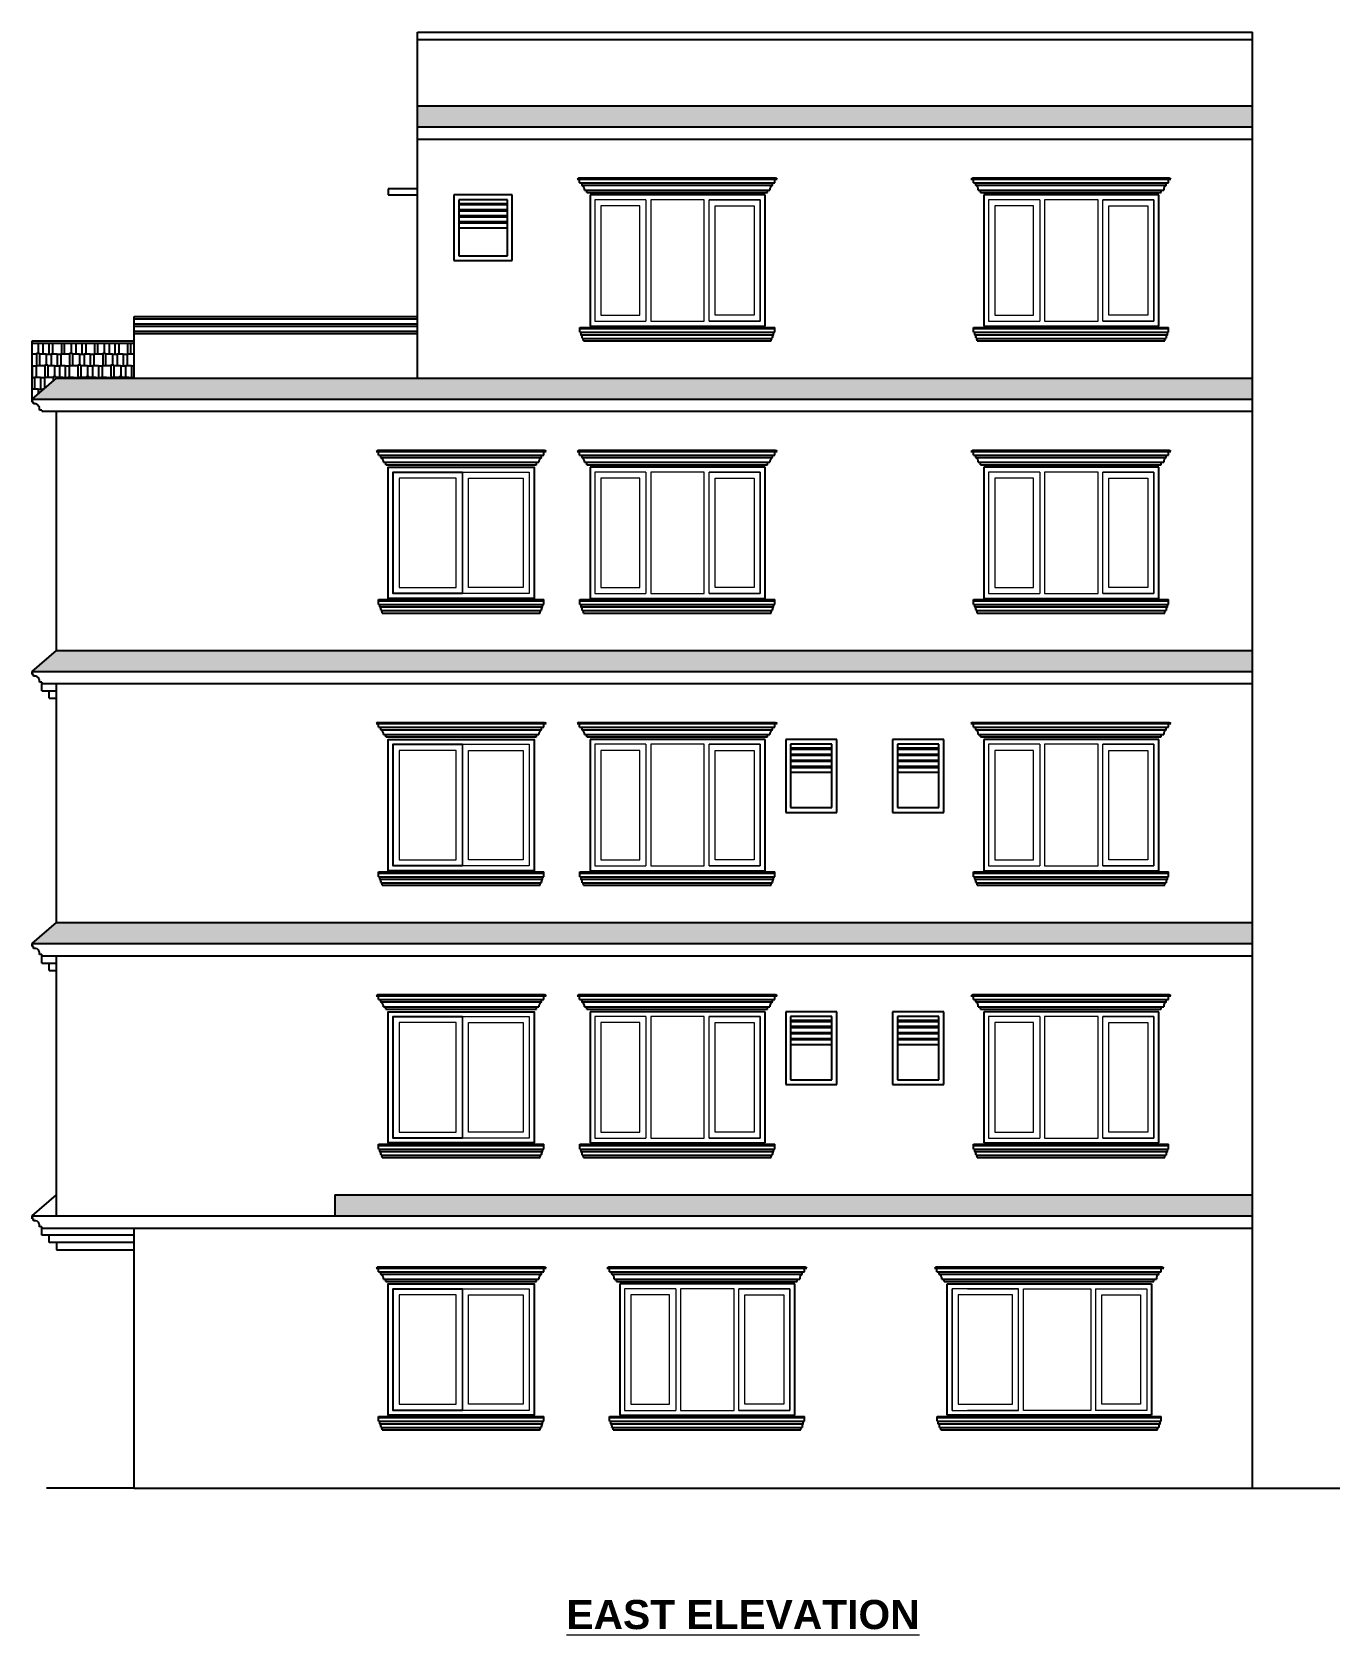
# Model space of a CAD drawing. Header units: inches. Extents: x 1397 to 20304, y -27267 to -746.
# Drawn here: x 16102 to 16640, y -24161 to -23502 of the extents above; entities that cross this region are included whole.
import ezdxf

# ---------------------------------------------------------------- set-up
doc = ezdxf.new("R2010")
doc.units = ezdxf.units.IN
doc.header["$LTSCALE"] = 17
doc.header["$MEASUREMENT"] = 0
for name, color, linetype, lineweight in [('25 BOT BAR', 12, 'Continuous', 25), ('ELEVATION', 7, 'Continuous', 25), ('OUTLINE', 1, 'Continuous', 25), ('TEXT', 231, 'Continuous', 20), ('WINDOW FRAME', 161, 'Continuous', 20)]:
    doc.layers.add(name, color=color, linetype=linetype, lineweight=lineweight)
pattern_1 = [(180, (0, -2672.648), (-12.75, -6), [3, -2.5, 3.5, -1.5, 4.5, -2]), (180, (-3, -2672.898), (-12.75, -6), [2.5, -9.5, 2, -3]), (180, (-9, -2672.273), (-12.75, -6), [1.5, -15.5]), (270, (0, -2672.6483), (4.25, -6), [5.75, -18.25]), (270, (-3, -2672.6483), (4.25, -6), [5.625, -18.375]), (270, (-5.5, -2672.6483), (4.25, -6), [5.25, -18.75]), (270, (-9, -2672.2733), (4.25, -6), [5.75, -18.25]), (270, (-10.5, -2672.2733), (4.25, -6), [5.75, -18.25]), (270, (-15, -2672.6483), (4.25, -6), [5.5, -18.5])]

# ---------------------------------------------------------------- blocks, each defined once
blk = doc.blocks.new('cornicebelow')
at = {"layer": '25 BOT BAR'}
for p, q in [((13950.02, -21087.63), (14030.23, -21087.63)), ((13950.02, -21089.63), (13950.02, -21087.63)), ((13950.02, -21088.13), (14030.23, -21088.13)), ((13950.02, -21089.63), (14030.23, -21089.63)), ((13950.52, -21090.63), (13950.52, -21089.63)), ((13950.52, -21090.63), (14029.73, -21090.63)), ((13951.02, -21092.13), (14029.23, -21092.13)), ((13951.52, -21093.13), (13951.52, -21092.13)), ((13951.52, -21093.13), (14028.73, -21093.13)), ((14028.73, -21093.13), (14028.73, -21092.13)), ((14029.73, -21090.63), (14029.73, -21089.63)), ((14030.23, -21089.63), (14030.23, -21087.63))]:
    blk.add_line(p, q, dxfattribs=at)
for centre, start, end in [((13949.58, -21091.77), 346.21025, 50.65965), ((14030.67, -21091.77), 129.34035, 193.78975)]:
    blk.add_arc(centre, 1.48, start, end, dxfattribs=at)
blk = doc.blocks.new('corniceup')
at = {"layer": '25 BOT BAR'}
for p, q in [((13949.69, -21026.13), (13948.94, -21026.63)), ((13949.94, -21028.13), (13949.94, -21026.63)), ((13950.94, -21029.13), (13950.94, -21028.13)), ((14029.23, -21029.13), (14029.23, -21028.13)), ((14030.23, -21028.13), (14030.23, -21026.63)), ((14030.48, -21026.13), (14031.23, -21026.63)), ((13952.94, -21032.13), (13952.94, -21031.13)), ((14027.23, -21032.13), (14027.23, -21031.13))]:
    blk.add_line(p, q, dxfattribs=at)
for centre, start, end in [((13950.02, -21030.83), 351.26631, 61.86379), ((14030.15, -21030.83), 118.13621, 188.73369)]:
    blk.add_arc(centre, 1.93, start, end, dxfattribs=at)
at = {"layer": 'OUTLINE'}
for p, q in [((13948.94, -21026.63), (14031.23, -21026.63)), ((13949.69, -21026.13), (14030.48, -21026.13)), ((13949.94, -21028.13), (14030.23, -21028.13)), ((13950.94, -21029.13), (14029.23, -21029.13)), ((13951.94, -21031.13), (14028.23, -21031.13)), ((13952.94, -21032.13), (14027.23, -21032.13))]:
    blk.add_line(p, q, dxfattribs=at)
blk = doc.blocks.new('DSFFDFFD')
at = {"layer": 'ELEVATION', "linetype": 'Continuous'}
for p, q in [((-9566.27, -3437), (-9650.27, -3437)), ((-9650.27, -3437), (-9650.27, -3491)), ((-9566.27, -3491), (-9566.27, -3437)), ((-9650.27, -3491), (-9566.27, -3491))]:
    blk.add_line(p, q, dxfattribs=at)
at = {"layer": 'WINDOW FRAME'}
for p, q in [((-9627.27, -3439), (-9648.27, -3439)), ((-9648.27, -3439), (-9648.27, -3489)), ((-9629.77, -3441.5), (-9645.77, -3441.5)), ((-9645.77, -3441.5), (-9645.77, -3486.5)), ((-9629.77, -3486.5), (-9629.77, -3441.5)), ((-9627.27, -3439), (-9627.27, -3489)), ((-9597.57, -3439), (-9625.27, -3439)), ((-9625.27, -3439), (-9625.27, -3489)), ((-9597.57, -3489), (-9597.57, -3439)), ((-9574.57, -3439), (-9595.57, -3439)), ((-9595.57, -3489), (-9595.57, -3439)), ((-9595.57, -3439), (-9568.27, -3439)), ((-9595.57, -3489), (-9595.57, -3439)), ((-9593.07, -3441.5), (-9570.77, -3441.5)), ((-9593.07, -3486.5), (-9593.07, -3441.5)), ((-9570.77, -3441.5), (-9570.77, -3486.5)), ((-9568.27, -3489), (-9568.27, -3439)), ((-9568.27, -3439), (-9568.27, -3489)), ((-9645.77, -3486.5), (-9629.77, -3486.5)), ((-9570.77, -3486.5), (-9593.07, -3486.5)), ((-9648.27, -3489), (-9627.27, -3489)), ((-9625.27, -3489), (-9597.57, -3489)), ((-9595.57, -3489), (-9574.57, -3489)), ((-9568.27, -3489), (-9595.57, -3489))]:
    blk.add_line(p, q, dxfattribs=at)

msp = doc.modelspace()

# ---------------------------------------------------------------- hatches: boundary and pattern name
at = {"layer": '25 BOT BAR'}
h = msp.add_hatch(dxfattribs=at)
h.set_pattern_fill('AR-RSHKE', color=8, scale=0.5, angle=180)
h.set_pattern_definition(pattern_1)
h.paths.add_polyline_path([(16260.86, -23532.13), (16260.86, -23540.76), (16604.34, -23540.76), (16604.34, -23532.13)])
h = msp.add_hatch(dxfattribs=at)
h.set_pattern_fill('AR-RSHKE', color=8, scale=0.4, angle=180)
h.set_pattern_definition([(180, (0, -2672.6483), (-10.2, -4.8), [2.4, -2, 2.8, -1.2, 3.6, -1.6]), (180, (-2.4, -2672.8483), (-10.2, -4.8), [2, -7.6, 1.6, -2.4]), (180, (-7.2, -2672.3483), (-10.2, -4.8), [1.2, -12.4]), (270, (0, -2672.6483), (3.4, -4.8), [4.6, -14.6]), (270, (-2.4, -2672.6483), (3.4, -4.8), [4.5, -14.7]), (270, (-4.4, -2672.6483), (3.4, -4.8), [4.2, -15]), (270, (-7.2, -2672.3483), (3.4, -4.8), [4.6, -14.6]), (270, (-8.4, -2672.3483), (3.4, -4.8), [4.6, -14.6]), (270, (-12, -2672.6483), (3.4, -4.8), [4.4, -14.8])])
h.paths.add_polyline_path([(16144.34, -23629.76), (16102.34, -23629.76), (16102.34, -23652.76), (16112.34, -23644.13), (16144.34, -23644.13)])
h = msp.add_hatch(dxfattribs=at)
h.set_pattern_fill('AR-RSHKE', color=8, scale=0.5, angle=180)
h.set_pattern_definition([(180, (-9e-12, -2448.648), (-12.75, -6), [3, -2.5, 3.5, -1.5, 4.5, -2]), (180, (-3, -2448.898), (-12.75, -6), [2.5, -9.5, 2, -3]), (180, (-9, -2448.273), (-12.75, -6), [1.5, -15.5]), (270, (-9e-12, -2448.6483), (4.25, -6), [5.75, -18.25]), (270, (-3, -2448.6483), (4.25, -6), [5.625, -18.375]), (270, (-5.5, -2448.6483), (4.25, -6), [5.25, -18.75]), (270, (-9, -2448.2733), (4.25, -6), [5.75, -18.25]), (270, (-10.5, -2448.2733), (4.25, -6), [5.75, -18.25]), (270, (-15, -2448.6483), (4.25, -6), [5.5, -18.5])])
h.paths.add_polyline_path([(16604.34, -23644.13), (16112.34, -23644.13), (16102.34, -23652.76), (16604.34, -23652.76)])
h = msp.add_hatch(dxfattribs=at)
h.set_pattern_fill('AR-RSHKE', color=8, scale=0.5, angle=180)
h.set_pattern_definition([(180, (-5e-12, -2560.648), (-12.75, -6), [3, -2.5, 3.5, -1.5, 4.5, -2]), (180, (-3, -2560.898), (-12.75, -6), [2.5, -9.5, 2, -3]), (180, (-9, -2560.273), (-12.75, -6), [1.5, -15.5]), (270, (-5e-12, -2560.6483), (4.25, -6), [5.75, -18.25]), (270, (-3, -2560.6483), (4.25, -6), [5.625, -18.375]), (270, (-5.5, -2560.6483), (4.25, -6), [5.25, -18.75]), (270, (-9, -2560.2733), (4.25, -6), [5.75, -18.25]), (270, (-10.5, -2560.2733), (4.25, -6), [5.75, -18.25]), (270, (-15, -2560.6483), (4.25, -6), [5.5, -18.5])])
h.paths.add_polyline_path([(16604.34, -23756.13), (16112.34, -23756.13), (16102.34, -23764.76), (16604.34, -23764.76)])
h = msp.add_hatch(dxfattribs=at)
h.set_pattern_fill('AR-RSHKE', color=8, scale=0.5, angle=180)
h.set_pattern_definition(pattern_1)
h.paths.add_polyline_path([(16604.34, -23868.13), (16112.34, -23868.13), (16102.34, -23876.76), (16604.34, -23876.76)])
h = msp.add_hatch(dxfattribs=at)
h.set_pattern_fill('AR-RSHKE', color=8, scale=0.5, angle=180)
h.set_pattern_definition(pattern_1)
h.paths.add_polyline_path([(16604.34, -23988.76), (16604.34, -23980.13), (16226.86, -23980.13), (16226.86, -23988.76)])

# ---------------------------------------------------------------- linework, layer by layer
for p, q in [((16260.86, -23501.76), (16604.34, -23501.76)), ((16260.86, -23540.76), (16260.86, -23501.76)), ((16260.86, -23504.76), (16604.34, -23504.76)), ((16604.34, -23540.76), (16604.34, -23501.76)), ((16260.86, -23532.13), (16604.34, -23532.13)), ((16260.86, -23540.76), (16604.34, -23540.76)), ((16260.86, -23644.13), (16260.86, -23540.76)), ((16260.86, -23545.76), (16604.34, -23545.76)), ((16604.34, -23652.76), (16604.34, -23540.76)), ((16260.86, -23566.26), (16248.86, -23566.26)), ((16248.86, -23566.26), (16248.86, -23568.76)), ((16248.86, -23568.76), (16260.86, -23568.76)), ((16144.34, -23618.76), (16260.86, -23618.76)), ((16144.34, -23644.13), (16144.34, -23618.76)), ((16144.34, -23619.76), (16260.86, -23619.76)), ((16144.34, -23621.76), (16260.86, -23621.76)), ((16144.34, -23622.76), (16260.86, -23622.76)), ((16144.34, -23624.76), (16260.86, -23624.76)), ((16144.34, -23625.76), (16260.86, -23625.76)), ((16102.34, -23652.76), (16102.34, -23628.76)), ((16102.34, -23628.76), (16144.34, -23628.76)), ((16102.34, -23629.76), (16144.34, -23629.76)), ((16102.34, -23652.76), (16112.34, -23644.13)), ((16112.34, -23644.13), (16604.34, -23644.13)), ((16102.34, -23652.76), (16604.34, -23652.76)), ((16102.34, -23654.01), (16102.34, -23652.76)), ((16102.34, -23652.76), (16102.34, -23654.01)), ((16102.9, -23654.01), (16102.34, -23654.01)), ((16102.9, -23654.76), (16102.9, -23654.01)), ((16103.84, -23654.76), (16102.9, -23654.76)), ((16105.34, -23656.76), (16105.34, -23656.26)), ((16105.34, -23657.26), (16105.34, -23656.76)), ((16106.34, -23657.26), (16105.34, -23657.26)), ((16106.34, -23657.26), (16106.34, -23657.76)), ((16106.34, -23657.76), (16604.34, -23657.76)), ((16112.34, -23756.13), (16112.34, -23657.76)), ((16604.34, -23764.76), (16604.34, -23652.76)), ((16244.61, -23673.76), (16243.86, -23674.26)), ((16243.86, -23674.26), (16313.86, -23674.26)), ((16244.61, -23673.76), (16313.11, -23673.76)), ((16244.86, -23675.76), (16244.86, -23674.26)), ((16244.86, -23675.76), (16312.86, -23675.76)), ((16245.86, -23676.76), (16245.86, -23675.76)), ((16245.86, -23676.76), (16311.86, -23676.76)), ((16246.86, -23678.76), (16310.86, -23678.76)), ((16247.86, -23679.76), (16247.86, -23678.76)), ((16309.86, -23679.76), (16309.86, -23678.76)), ((16311.86, -23676.76), (16311.86, -23675.76)), ((16312.86, -23675.76), (16312.86, -23674.26)), ((16313.11, -23673.76), (16313.86, -23674.26)), ((16247.86, -23679.76), (16309.86, -23679.76)), ((16244.86, -23735.26), (16312.86, -23735.26)), ((16244.86, -23737.26), (16244.86, -23735.26)), ((16244.86, -23735.76), (16312.86, -23735.76)), ((16244.86, -23737.26), (16312.86, -23737.26)), ((16245.36, -23738.26), (16245.36, -23737.26)), ((16245.36, -23738.26), (16312.36, -23738.26)), ((16312.36, -23738.26), (16312.36, -23737.26)), ((16312.86, -23737.26), (16312.86, -23735.26)), ((16245.86, -23739.76), (16311.86, -23739.76)), ((16246.36, -23740.76), (16246.36, -23739.76)), ((16246.36, -23740.76), (16311.36, -23740.76)), ((16311.36, -23740.76), (16311.36, -23739.76)), ((16102.34, -23764.76), (16112.34, -23756.13)), ((16112.34, -23756.13), (16604.34, -23756.13)), ((16102.34, -23764.76), (16604.34, -23764.76)), ((16102.34, -23766.01), (16102.34, -23764.76)), ((16102.34, -23764.76), (16102.34, -23766.01)), ((16604.34, -23876.76), (16604.34, -23764.76)), ((16102.9, -23766.01), (16102.34, -23766.01)), ((16102.9, -23766.76), (16102.9, -23766.01)), ((16103.84, -23766.76), (16102.9, -23766.76)), ((16105.34, -23768.76), (16105.34, -23768.26)), ((16105.34, -23769.26), (16105.34, -23768.76)), ((16106.34, -23769.26), (16105.34, -23769.26)), ((16106.34, -23769.26), (16106.34, -23769.76)), ((16106.34, -23769.76), (16604.34, -23769.76)), ((16106.34, -23772.76), (16106.34, -23769.76)), ((16112.34, -23868.13), (16112.34, -23769.76)), ((16106.34, -23772.76), (16112.34, -23772.76)), ((16109.34, -23775.76), (16109.34, -23772.76)), ((16109.34, -23775.76), (16112.34, -23775.76)), ((16244.61, -23785.76), (16243.86, -23786.26)), ((16243.86, -23786.26), (16313.86, -23786.26)), ((16244.61, -23785.76), (16313.11, -23785.76)), ((16244.86, -23787.76), (16244.86, -23786.26)), ((16244.86, -23787.76), (16312.86, -23787.76)), ((16245.86, -23788.76), (16245.86, -23787.76)), ((16245.86, -23788.76), (16311.86, -23788.76)), ((16246.86, -23790.76), (16310.86, -23790.76)), ((16247.86, -23791.76), (16247.86, -23790.76)), ((16309.86, -23791.76), (16309.86, -23790.76)), ((16311.86, -23788.76), (16311.86, -23787.76)), ((16312.86, -23787.76), (16312.86, -23786.26)), ((16313.11, -23785.76), (16313.86, -23786.26)), ((16247.86, -23791.76), (16309.86, -23791.76)), ((16244.86, -23847.26), (16312.86, -23847.26)), ((16244.86, -23849.26), (16244.86, -23847.26)), ((16244.86, -23847.76), (16312.86, -23847.76)), ((16244.86, -23849.26), (16312.86, -23849.26)), ((16245.36, -23850.26), (16245.36, -23849.26)), ((16245.36, -23850.26), (16312.36, -23850.26)), ((16312.36, -23850.26), (16312.36, -23849.26)), ((16312.86, -23849.26), (16312.86, -23847.26)), ((16245.86, -23851.76), (16311.86, -23851.76)), ((16246.36, -23852.76), (16246.36, -23851.76)), ((16246.36, -23852.76), (16311.36, -23852.76)), ((16311.36, -23852.76), (16311.36, -23851.76)), ((16102.34, -23876.76), (16112.34, -23868.13)), ((16112.34, -23868.13), (16604.34, -23868.13)), ((16102.34, -23876.76), (16604.34, -23876.76)), ((16102.34, -23878.01), (16102.34, -23876.76)), ((16102.34, -23876.76), (16102.34, -23878.01)), ((16604.34, -23988.76), (16604.34, -23876.76)), ((16102.9, -23878.01), (16102.34, -23878.01)), ((16102.9, -23878.76), (16102.9, -23878.01)), ((16103.84, -23878.76), (16102.9, -23878.76)), ((16105.34, -23880.76), (16105.34, -23880.26)), ((16105.34, -23881.26), (16105.34, -23880.76)), ((16106.34, -23881.26), (16105.34, -23881.26)), ((16106.34, -23881.26), (16106.34, -23881.76)), ((16106.34, -23881.76), (16604.34, -23881.76)), ((16106.34, -23884.76), (16106.34, -23881.76)), ((16112.34, -23988.76), (16112.34, -23881.76)), ((16106.34, -23884.76), (16112.34, -23884.76)), ((16109.34, -23887.76), (16109.34, -23884.76)), ((16109.34, -23887.76), (16112.34, -23887.76)), ((16244.61, -23897.76), (16243.86, -23898.26)), ((16243.86, -23898.26), (16313.86, -23898.26)), ((16244.61, -23897.76), (16313.11, -23897.76)), ((16244.86, -23899.76), (16244.86, -23898.26)), ((16244.86, -23899.76), (16312.86, -23899.76)), ((16245.86, -23900.76), (16245.86, -23899.76)), ((16245.86, -23900.76), (16311.86, -23900.76)), ((16246.86, -23902.76), (16310.86, -23902.76)), ((16247.86, -23903.76), (16247.86, -23902.76)), ((16309.86, -23903.76), (16309.86, -23902.76)), ((16311.86, -23900.76), (16311.86, -23899.76)), ((16312.86, -23899.76), (16312.86, -23898.26)), ((16313.11, -23897.76), (16313.86, -23898.26)), ((16247.86, -23903.76), (16309.86, -23903.76)), ((16244.86, -23959.26), (16312.86, -23959.26)), ((16244.86, -23961.26), (16244.86, -23959.26)), ((16244.86, -23959.76), (16312.86, -23959.76)), ((16244.86, -23961.26), (16312.86, -23961.26)), ((16245.36, -23962.26), (16245.36, -23961.26)), ((16245.36, -23962.26), (16312.36, -23962.26)), ((16312.36, -23962.26), (16312.36, -23961.26)), ((16312.86, -23961.26), (16312.86, -23959.26)), ((16245.86, -23963.76), (16311.86, -23963.76)), ((16246.36, -23964.76), (16246.36, -23963.76)), ((16246.36, -23964.76), (16311.36, -23964.76)), ((16311.36, -23964.76), (16311.36, -23963.76)), ((16102.34, -23988.76), (16112.34, -23980.13)), ((16226.86, -23980.13), (16226.86, -23988.76)), ((16226.86, -23980.13), (16604.34, -23980.13)), ((16102.34, -23988.76), (16604.34, -23988.76)), ((16102.34, -23990.01), (16102.34, -23988.76)), ((16102.34, -23988.76), (16102.34, -23990.01)), ((16604.34, -24100.76), (16604.34, -23988.76)), ((16102.9, -23990.01), (16102.34, -23990.01)), ((16102.9, -23990.76), (16102.9, -23990.01)), ((16103.84, -23990.76), (16102.9, -23990.76)), ((16105.34, -23992.76), (16105.34, -23992.26)), ((16105.34, -23993.26), (16105.34, -23992.76)), ((16106.34, -23993.26), (16105.34, -23993.26)), ((16106.34, -23993.26), (16106.34, -23993.76)), ((16106.34, -23993.76), (16604.34, -23993.76)), ((16106.34, -23996.76), (16106.34, -23993.76)), ((16144.34, -24100.76), (16144.34, -23993.76)), ((16144.34, -23996.76), (16106.34, -23996.76)), ((16109.34, -23999.76), (16109.34, -23996.76)), ((16144.34, -23999.76), (16109.34, -23999.76)), ((16112.34, -23999.76), (16112.34, -24002.76)), ((16112.34, -24002.76), (16144.34, -24002.76)), ((16244.61, -24009.76), (16243.86, -24010.26)), ((16243.86, -24010.26), (16313.86, -24010.26)), ((16244.61, -24009.76), (16313.11, -24009.76)), ((16244.86, -24011.76), (16244.86, -24010.26)), ((16244.86, -24011.76), (16312.86, -24011.76)), ((16245.86, -24012.76), (16245.86, -24011.76)), ((16245.86, -24012.76), (16311.86, -24012.76)), ((16246.86, -24014.76), (16310.86, -24014.76)), ((16247.86, -24015.76), (16247.86, -24014.76)), ((16309.86, -24015.76), (16309.86, -24014.76)), ((16311.86, -24012.76), (16311.86, -24011.76)), ((16312.86, -24011.76), (16312.86, -24010.26)), ((16313.11, -24009.76), (16313.86, -24010.26)), ((16474.29, -24009.76), (16473.54, -24010.26)), ((16473.54, -24010.26), (16567.84, -24010.26)), ((16474.29, -24009.76), (16567.09, -24009.76)), ((16474.54, -24011.76), (16474.54, -24010.26)), ((16474.54, -24011.76), (16566.84, -24011.76)), ((16475.54, -24012.76), (16475.54, -24011.76)), ((16475.54, -24012.76), (16565.84, -24012.76)), ((16476.54, -24014.76), (16564.84, -24014.76)), ((16477.54, -24015.76), (16477.54, -24014.76)), ((16563.84, -24015.76), (16563.84, -24014.76)), ((16565.84, -24012.76), (16565.84, -24011.76)), ((16566.84, -24011.76), (16566.84, -24010.26)), ((16567.09, -24009.76), (16567.84, -24010.26)), ((16247.86, -24015.76), (16309.86, -24015.76)), ((16477.54, -24015.76), (16563.84, -24015.76)), ((16244.86, -24071.26), (16312.86, -24071.26)), ((16244.86, -24073.26), (16244.86, -24071.26)), ((16244.86, -24071.76), (16312.86, -24071.76)), ((16244.86, -24073.26), (16312.86, -24073.26)), ((16245.36, -24074.26), (16245.36, -24073.26)), ((16245.36, -24074.26), (16312.36, -24074.26)), ((16312.36, -24074.26), (16312.36, -24073.26)), ((16312.86, -24073.26), (16312.86, -24071.26)), ((16474.63, -24071.26), (16566.84, -24071.26)), ((16474.63, -24073.26), (16474.63, -24071.26)), ((16474.63, -24071.76), (16566.84, -24071.76)), ((16474.63, -24073.26), (16566.84, -24073.26)), ((16475.13, -24074.26), (16475.13, -24073.26)), ((16475.13, -24074.26), (16566.34, -24074.26)), ((16566.34, -24074.26), (16566.34, -24073.26)), ((16566.84, -24073.26), (16566.84, -24071.26)), ((16245.86, -24075.76), (16311.86, -24075.76)), ((16246.36, -24076.76), (16246.36, -24075.76)), ((16246.36, -24076.76), (16311.36, -24076.76)), ((16311.36, -24076.76), (16311.36, -24075.76)), ((16475.63, -24075.76), (16565.84, -24075.76)), ((16476.13, -24076.76), (16476.13, -24075.76)), ((16476.13, -24076.76), (16565.34, -24076.76)), ((16565.34, -24076.76), (16565.34, -24075.76)), ((16144.34, -24100.76), (16108.34, -24100.76)), ((16144.34, -24100.76), (16604.34, -24100.76)), ((16604.34, -24100.76), (16640.34, -24100.76))]:
    msp.add_line(p, q, dxfattribs=at)
for points in [[(16279.34, -23732.76), (16250.86, -23732.76), (16250.86, -23682.76), (16279.34, -23682.76)], [(16279.34, -23844.76), (16250.86, -23844.76), (16250.86, -23794.76), (16279.34, -23794.76)], [(16279.34, -23956.76), (16250.86, -23956.76), (16250.86, -23906.76), (16279.34, -23906.76)], [(16279.34, -24068.76), (16250.86, -24068.76), (16250.86, -24018.76), (16279.34, -24018.76)]]:
    msp.add_lwpolyline(points, dxfattribs=at)
for centre, radius, start, end in [((16103.45, -23656.66), 1.94, 11.79562, 78.20413), ((16244.95, -23678.47), 1.93, 351.26631, 61.86379), ((16312.77, -23678.47), 1.93, 118.13621, 188.73369), ((16244.42, -23739.41), 1.48, 346.21025, 50.65965), ((16313.3, -23739.41), 1.48, 129.34035, 193.78975), ((16103.45, -23768.66), 1.94, 11.79562, 78.20413), ((16244.95, -23790.47), 1.93, 351.26631, 61.86379), ((16312.77, -23790.47), 1.93, 118.13621, 188.73369), ((16244.42, -23851.41), 1.48, 346.21025, 50.65965), ((16313.3, -23851.41), 1.48, 129.34035, 193.78975), ((16103.45, -23880.66), 1.94, 11.79562, 78.20413), ((16244.95, -23902.47), 1.93, 351.26631, 61.86379), ((16312.77, -23902.47), 1.93, 118.13621, 188.73369), ((16244.42, -23963.41), 1.48, 346.21025, 50.65965), ((16313.3, -23963.41), 1.48, 129.34035, 193.78975), ((16103.45, -23992.66), 1.94, 11.79562, 78.20413), ((16244.95, -24014.47), 1.93, 351.26631, 61.86379), ((16312.77, -24014.47), 1.93, 118.13621, 188.73369), ((16474.63, -24014.47), 1.93, 351.26631, 61.86379), ((16566.75, -24014.47), 1.93, 118.13621, 188.73369), ((16244.42, -24075.41), 1.48, 346.21025, 50.65965), ((16313.3, -24075.41), 1.48, 129.34035, 193.78975), ((16474.19, -24075.41), 1.48, 346.21025, 50.65965), ((16567.28, -24075.41), 1.48, 129.34035, 193.78975)]:
    msp.add_arc(centre, radius, start, end, dxfattribs=at)
at = {"layer": 'ELEVATION', "linetype": 'Continuous'}
for p, q in [((16403.86, -23568.76), (16331.86, -23568.76)), ((16331.86, -23568.76), (16331.86, -23622.76)), ((16403.86, -23622.76), (16403.86, -23568.76)), ((16565.84, -23568.76), (16493.84, -23568.76)), ((16493.84, -23568.76), (16493.84, -23622.76)), ((16565.84, -23622.76), (16565.84, -23568.76)), ((16331.86, -23622.76), (16403.86, -23622.76)), ((16493.84, -23622.76), (16565.84, -23622.76)), ((16403.86, -23680.76), (16331.86, -23680.76)), ((16331.86, -23680.76), (16331.86, -23734.76)), ((16403.86, -23734.76), (16403.86, -23680.76)), ((16565.84, -23680.76), (16493.84, -23680.76)), ((16493.84, -23680.76), (16493.84, -23734.76)), ((16565.84, -23734.76), (16565.84, -23680.76)), ((16331.86, -23734.76), (16403.86, -23734.76)), ((16493.84, -23734.76), (16565.84, -23734.76)), ((16403.86, -23792.76), (16331.86, -23792.76)), ((16331.86, -23792.76), (16331.86, -23846.76)), ((16403.86, -23846.76), (16403.86, -23792.76)), ((16565.84, -23792.76), (16493.84, -23792.76)), ((16493.84, -23792.76), (16493.84, -23846.76)), ((16565.84, -23846.76), (16565.84, -23792.76)), ((16331.86, -23846.76), (16403.86, -23846.76)), ((16493.84, -23846.76), (16565.84, -23846.76)), ((16403.86, -23904.76), (16331.86, -23904.76)), ((16331.86, -23904.76), (16331.86, -23958.76)), ((16403.86, -23958.76), (16403.86, -23904.76)), ((16565.84, -23904.76), (16493.84, -23904.76)), ((16493.84, -23904.76), (16493.84, -23958.76)), ((16565.84, -23958.76), (16565.84, -23904.76)), ((16331.86, -23958.76), (16403.86, -23958.76)), ((16493.84, -23958.76), (16565.84, -23958.76)), ((16416.1, -24016.76), (16344.1, -24016.76)), ((16344.1, -24016.76), (16344.1, -24070.76)), ((16416.1, -24070.76), (16416.1, -24016.76)), ((16344.1, -24070.76), (16416.1, -24070.76))]:
    msp.add_line(p, q, dxfattribs=at)
for points in [[(16248.86, -23694.76), (16248.86, -23680.76), (16308.86, -23680.76), (16308.86, -23734.76), (16248.86, -23734.76), (16248.86, -23694.76)], [(16248.86, -23806.76), (16248.86, -23792.76), (16308.86, -23792.76), (16308.86, -23846.76), (16248.86, -23846.76), (16248.86, -23806.76)], [(16248.86, -23918.76), (16248.86, -23904.76), (16308.86, -23904.76), (16308.86, -23958.76), (16248.86, -23958.76), (16248.86, -23918.76)], [(16248.86, -24030.76), (16248.86, -24016.76), (16308.86, -24016.76), (16308.86, -24070.76), (16248.86, -24070.76), (16248.86, -24030.76)]]:
    msp.add_lwpolyline(points, dxfattribs=at)
at = {"layer": 'OUTLINE', "color": 7}
for p, q in [((16299.86, -23568.76), (16275.86, -23568.76)), ((16275.86, -23568.76), (16275.86, -23595.76)), ((16299.86, -23595.76), (16299.86, -23568.76)), ((16275.86, -23595.76), (16299.86, -23595.76)), ((16433.34, -23792.76), (16412.34, -23792.76)), ((16412.34, -23792.76), (16412.34, -23822.76)), ((16433.34, -23822.76), (16433.34, -23792.76)), ((16477.34, -23792.76), (16456.34, -23792.76)), ((16456.34, -23792.76), (16456.34, -23822.76)), ((16477.34, -23822.76), (16477.34, -23792.76)), ((16412.34, -23822.76), (16433.34, -23822.76)), ((16456.34, -23822.76), (16477.34, -23822.76)), ((16433.34, -23904.76), (16412.34, -23904.76)), ((16412.34, -23904.76), (16412.34, -23934.76)), ((16433.34, -23934.76), (16433.34, -23904.76)), ((16477.34, -23904.76), (16456.34, -23904.76)), ((16456.34, -23904.76), (16456.34, -23934.76)), ((16477.34, -23934.76), (16477.34, -23904.76)), ((16412.34, -23934.76), (16433.34, -23934.76)), ((16456.34, -23934.76), (16477.34, -23934.76))]:
    msp.add_line(p, q, dxfattribs=at)
at = {"layer": 'OUTLINE', "color": 253, "true_color": 0x9898cc}
for p, q in [((16297.86, -23570.76), (16277.86, -23570.76)), ((16277.86, -23570.76), (16277.86, -23593.76)), ((16277.86, -23572.26), (16297.86, -23572.26)), ((16277.86, -23572.76), (16297.86, -23572.76)), ((16297.86, -23593.76), (16297.86, -23570.76)), ((16277.86, -23574.76), (16297.86, -23574.76)), ((16277.86, -23575.26), (16297.86, -23575.26)), ((16277.86, -23577.26), (16297.86, -23577.26)), ((16277.86, -23577.76), (16297.86, -23577.76)), ((16277.86, -23579.76), (16297.86, -23579.76)), ((16277.86, -23580.26), (16297.86, -23580.26)), ((16277.86, -23582.26), (16297.86, -23582.26)), ((16277.86, -23593.76), (16297.86, -23593.76)), ((16431.34, -23794.76), (16414.34, -23794.76)), ((16414.34, -23794.76), (16414.34, -23820.76)), ((16414.34, -23796.26), (16431.34, -23796.26)), ((16414.34, -23796.76), (16431.34, -23796.76)), ((16431.34, -23820.76), (16431.34, -23794.76)), ((16475.34, -23794.76), (16458.34, -23794.76)), ((16458.34, -23794.76), (16458.34, -23820.76)), ((16458.34, -23796.26), (16475.34, -23796.26)), ((16458.34, -23796.76), (16475.34, -23796.76)), ((16475.34, -23820.76), (16475.34, -23794.76)), ((16414.34, -23798.76), (16431.34, -23798.76)), ((16414.34, -23799.26), (16431.34, -23799.26)), ((16414.34, -23801.26), (16431.34, -23801.26)), ((16414.34, -23801.76), (16431.34, -23801.76)), ((16414.34, -23803.76), (16431.34, -23803.76)), ((16414.34, -23804.26), (16431.34, -23804.26)), ((16458.34, -23798.76), (16475.34, -23798.76)), ((16458.34, -23799.26), (16475.34, -23799.26)), ((16458.34, -23801.26), (16475.34, -23801.26)), ((16458.34, -23801.76), (16475.34, -23801.76)), ((16458.34, -23803.76), (16475.34, -23803.76)), ((16458.34, -23804.26), (16475.34, -23804.26)), ((16414.34, -23806.26), (16431.34, -23806.26)), ((16458.34, -23806.26), (16475.34, -23806.26)), ((16414.34, -23820.76), (16431.34, -23820.76)), ((16458.34, -23820.76), (16475.34, -23820.76)), ((16431.34, -23906.76), (16414.34, -23906.76)), ((16414.34, -23906.76), (16414.34, -23932.76)), ((16414.34, -23908.26), (16431.34, -23908.26)), ((16414.34, -23908.76), (16431.34, -23908.76)), ((16431.34, -23932.76), (16431.34, -23906.76)), ((16475.34, -23906.76), (16458.34, -23906.76)), ((16458.34, -23906.76), (16458.34, -23932.76)), ((16458.34, -23908.26), (16475.34, -23908.26)), ((16458.34, -23908.76), (16475.34, -23908.76)), ((16475.34, -23932.76), (16475.34, -23906.76)), ((16414.34, -23910.76), (16431.34, -23910.76)), ((16414.34, -23911.26), (16431.34, -23911.26)), ((16414.34, -23913.26), (16431.34, -23913.26)), ((16414.34, -23913.76), (16431.34, -23913.76)), ((16414.34, -23915.76), (16431.34, -23915.76)), ((16414.34, -23916.26), (16431.34, -23916.26)), ((16458.34, -23910.76), (16475.34, -23910.76)), ((16458.34, -23911.26), (16475.34, -23911.26)), ((16458.34, -23913.26), (16475.34, -23913.26)), ((16458.34, -23913.76), (16475.34, -23913.76)), ((16458.34, -23915.76), (16475.34, -23915.76)), ((16458.34, -23916.26), (16475.34, -23916.26)), ((16414.34, -23918.26), (16431.34, -23918.26)), ((16458.34, -23918.26), (16475.34, -23918.26)), ((16414.34, -23932.76), (16431.34, -23932.76)), ((16458.34, -23932.76), (16475.34, -23932.76))]:
    msp.add_line(p, q, dxfattribs=at)
at = {"layer": 'WINDOW FRAME'}
for p, q in [((16354.86, -23570.76), (16333.86, -23570.76)), ((16333.86, -23570.76), (16333.86, -23620.76)), ((16352.36, -23573.26), (16336.36, -23573.26)), ((16336.36, -23573.26), (16336.36, -23618.26)), ((16352.36, -23618.26), (16352.36, -23573.26)), ((16354.86, -23570.76), (16354.86, -23620.76)), ((16378.86, -23570.76), (16356.86, -23570.76)), ((16356.86, -23570.76), (16356.86, -23620.76)), ((16378.86, -23620.76), (16378.86, -23570.76)), ((16401.86, -23570.76), (16380.86, -23570.76)), ((16380.86, -23620.76), (16380.86, -23570.76)), ((16380.86, -23570.76), (16401.86, -23570.76)), ((16380.86, -23620.76), (16380.86, -23570.76)), ((16383.36, -23573.26), (16399.36, -23573.26)), ((16383.36, -23618.26), (16383.36, -23573.26)), ((16399.36, -23573.26), (16399.36, -23618.26)), ((16401.86, -23620.76), (16401.86, -23570.76)), ((16401.86, -23570.76), (16401.86, -23620.76)), ((16516.84, -23570.76), (16495.84, -23570.76)), ((16495.84, -23570.76), (16495.84, -23620.76)), ((16514.34, -23573.26), (16498.34, -23573.26)), ((16498.34, -23573.26), (16498.34, -23618.26)), ((16514.34, -23618.26), (16514.34, -23573.26)), ((16516.84, -23570.76), (16516.84, -23620.76)), ((16540.84, -23570.76), (16518.84, -23570.76)), ((16518.84, -23570.76), (16518.84, -23620.76)), ((16540.84, -23620.76), (16540.84, -23570.76)), ((16563.84, -23570.76), (16542.84, -23570.76)), ((16542.84, -23620.76), (16542.84, -23570.76)), ((16542.84, -23570.76), (16563.84, -23570.76)), ((16542.84, -23620.76), (16542.84, -23570.76)), ((16545.34, -23573.26), (16561.34, -23573.26)), ((16545.34, -23618.26), (16545.34, -23573.26)), ((16561.34, -23573.26), (16561.34, -23618.26)), ((16563.84, -23620.76), (16563.84, -23570.76)), ((16563.84, -23570.76), (16563.84, -23620.76)), ((16336.36, -23618.26), (16352.36, -23618.26)), ((16399.36, -23618.26), (16383.36, -23618.26)), ((16498.34, -23618.26), (16514.34, -23618.26)), ((16561.34, -23618.26), (16545.34, -23618.26)), ((16333.86, -23620.76), (16354.86, -23620.76)), ((16356.86, -23620.76), (16378.86, -23620.76)), ((16380.86, -23620.76), (16401.86, -23620.76)), ((16401.86, -23620.76), (16380.86, -23620.76)), ((16495.84, -23620.76), (16516.84, -23620.76)), ((16518.84, -23620.76), (16540.84, -23620.76)), ((16542.84, -23620.76), (16563.84, -23620.76)), ((16563.84, -23620.76), (16542.84, -23620.76)), ((16279.34, -23682.76), (16279.34, -23732.76)), ((16279.34, -23732.76), (16279.34, -23682.76)), ((16354.86, -23682.76), (16333.86, -23682.76)), ((16333.86, -23682.76), (16333.86, -23732.76)), ((16352.36, -23685.26), (16336.36, -23685.26)), ((16336.36, -23685.26), (16336.36, -23730.26)), ((16352.36, -23730.26), (16352.36, -23685.26)), ((16354.86, -23682.76), (16354.86, -23732.76)), ((16378.86, -23682.76), (16356.86, -23682.76)), ((16356.86, -23682.76), (16356.86, -23732.76)), ((16378.86, -23732.76), (16378.86, -23682.76)), ((16401.86, -23682.76), (16380.86, -23682.76)), ((16380.86, -23732.76), (16380.86, -23682.76)), ((16380.86, -23682.76), (16401.86, -23682.76)), ((16380.86, -23732.76), (16380.86, -23682.76)), ((16383.36, -23685.26), (16399.36, -23685.26)), ((16383.36, -23730.26), (16383.36, -23685.26)), ((16399.36, -23685.26), (16399.36, -23730.26)), ((16401.86, -23732.76), (16401.86, -23682.76)), ((16401.86, -23682.76), (16401.86, -23732.76)), ((16516.84, -23682.76), (16495.84, -23682.76)), ((16495.84, -23682.76), (16495.84, -23732.76)), ((16514.34, -23685.26), (16498.34, -23685.26)), ((16498.34, -23685.26), (16498.34, -23730.26)), ((16514.34, -23730.26), (16514.34, -23685.26)), ((16516.84, -23682.76), (16516.84, -23732.76)), ((16540.84, -23682.76), (16518.84, -23682.76)), ((16518.84, -23682.76), (16518.84, -23732.76)), ((16540.84, -23732.76), (16540.84, -23682.76)), ((16563.84, -23682.76), (16542.84, -23682.76)), ((16542.84, -23732.76), (16542.84, -23682.76)), ((16542.84, -23682.76), (16563.84, -23682.76)), ((16542.84, -23732.76), (16542.84, -23682.76)), ((16545.34, -23685.26), (16561.34, -23685.26)), ((16545.34, -23730.26), (16545.34, -23685.26)), ((16561.34, -23685.26), (16561.34, -23730.26)), ((16563.84, -23732.76), (16563.84, -23682.76)), ((16563.84, -23682.76), (16563.84, -23732.76)), ((16336.36, -23730.26), (16352.36, -23730.26)), ((16399.36, -23730.26), (16383.36, -23730.26)), ((16498.34, -23730.26), (16514.34, -23730.26)), ((16561.34, -23730.26), (16545.34, -23730.26)), ((16333.86, -23732.76), (16354.86, -23732.76)), ((16356.86, -23732.76), (16378.86, -23732.76)), ((16380.86, -23732.76), (16401.86, -23732.76)), ((16401.86, -23732.76), (16380.86, -23732.76)), ((16495.84, -23732.76), (16516.84, -23732.76)), ((16518.84, -23732.76), (16540.84, -23732.76)), ((16542.84, -23732.76), (16563.84, -23732.76)), ((16563.84, -23732.76), (16542.84, -23732.76)), ((16279.34, -23794.76), (16279.34, -23844.76)), ((16279.34, -23844.76), (16279.34, -23794.76)), ((16354.86, -23794.76), (16333.86, -23794.76)), ((16333.86, -23794.76), (16333.86, -23844.76)), ((16352.36, -23797.26), (16336.36, -23797.26)), ((16336.36, -23797.26), (16336.36, -23842.26)), ((16352.36, -23842.26), (16352.36, -23797.26)), ((16354.86, -23794.76), (16354.86, -23844.76)), ((16378.86, -23794.76), (16356.86, -23794.76)), ((16356.86, -23794.76), (16356.86, -23844.76)), ((16378.86, -23844.76), (16378.86, -23794.76)), ((16401.86, -23794.76), (16380.86, -23794.76)), ((16380.86, -23844.76), (16380.86, -23794.76)), ((16380.86, -23794.76), (16401.86, -23794.76)), ((16380.86, -23844.76), (16380.86, -23794.76)), ((16383.36, -23797.26), (16399.36, -23797.26)), ((16383.36, -23842.26), (16383.36, -23797.26)), ((16399.36, -23797.26), (16399.36, -23842.26)), ((16401.86, -23844.76), (16401.86, -23794.76)), ((16401.86, -23794.76), (16401.86, -23844.76)), ((16516.84, -23794.76), (16495.84, -23794.76)), ((16495.84, -23794.76), (16495.84, -23844.76)), ((16514.34, -23797.26), (16498.34, -23797.26)), ((16498.34, -23797.26), (16498.34, -23842.26)), ((16514.34, -23842.26), (16514.34, -23797.26)), ((16516.84, -23794.76), (16516.84, -23844.76)), ((16540.84, -23794.76), (16518.84, -23794.76)), ((16518.84, -23794.76), (16518.84, -23844.76)), ((16540.84, -23844.76), (16540.84, -23794.76)), ((16563.84, -23794.76), (16542.84, -23794.76)), ((16542.84, -23844.76), (16542.84, -23794.76)), ((16542.84, -23794.76), (16563.84, -23794.76)), ((16542.84, -23844.76), (16542.84, -23794.76)), ((16545.34, -23797.26), (16561.34, -23797.26)), ((16545.34, -23842.26), (16545.34, -23797.26)), ((16561.34, -23797.26), (16561.34, -23842.26)), ((16563.84, -23844.76), (16563.84, -23794.76)), ((16563.84, -23794.76), (16563.84, -23844.76)), ((16336.36, -23842.26), (16352.36, -23842.26)), ((16399.36, -23842.26), (16383.36, -23842.26)), ((16498.34, -23842.26), (16514.34, -23842.26)), ((16561.34, -23842.26), (16545.34, -23842.26)), ((16333.86, -23844.76), (16354.86, -23844.76)), ((16356.86, -23844.76), (16378.86, -23844.76)), ((16380.86, -23844.76), (16401.86, -23844.76)), ((16401.86, -23844.76), (16380.86, -23844.76)), ((16495.84, -23844.76), (16516.84, -23844.76)), ((16518.84, -23844.76), (16540.84, -23844.76)), ((16542.84, -23844.76), (16563.84, -23844.76)), ((16563.84, -23844.76), (16542.84, -23844.76)), ((16279.34, -23906.76), (16279.34, -23956.76)), ((16279.34, -23956.76), (16279.34, -23906.76)), ((16354.86, -23906.76), (16333.86, -23906.76)), ((16333.86, -23906.76), (16333.86, -23956.76)), ((16352.36, -23909.26), (16336.36, -23909.26)), ((16336.36, -23909.26), (16336.36, -23954.26)), ((16352.36, -23954.26), (16352.36, -23909.26)), ((16354.86, -23906.76), (16354.86, -23956.76)), ((16378.86, -23906.76), (16356.86, -23906.76)), ((16356.86, -23906.76), (16356.86, -23956.76)), ((16378.86, -23956.76), (16378.86, -23906.76)), ((16401.86, -23906.76), (16380.86, -23906.76)), ((16380.86, -23956.76), (16380.86, -23906.76)), ((16380.86, -23906.76), (16401.86, -23906.76)), ((16380.86, -23956.76), (16380.86, -23906.76)), ((16383.36, -23909.26), (16399.36, -23909.26)), ((16383.36, -23954.26), (16383.36, -23909.26)), ((16399.36, -23909.26), (16399.36, -23954.26)), ((16401.86, -23956.76), (16401.86, -23906.76)), ((16401.86, -23906.76), (16401.86, -23956.76)), ((16516.84, -23906.76), (16495.84, -23906.76)), ((16495.84, -23906.76), (16495.84, -23956.76)), ((16514.34, -23909.26), (16498.34, -23909.26)), ((16498.34, -23909.26), (16498.34, -23954.26)), ((16514.34, -23954.26), (16514.34, -23909.26)), ((16516.84, -23906.76), (16516.84, -23956.76)), ((16540.84, -23906.76), (16518.84, -23906.76)), ((16518.84, -23906.76), (16518.84, -23956.76)), ((16540.84, -23956.76), (16540.84, -23906.76)), ((16563.84, -23906.76), (16542.84, -23906.76)), ((16542.84, -23956.76), (16542.84, -23906.76)), ((16542.84, -23906.76), (16563.84, -23906.76)), ((16542.84, -23956.76), (16542.84, -23906.76)), ((16545.34, -23909.26), (16561.34, -23909.26)), ((16545.34, -23954.26), (16545.34, -23909.26)), ((16561.34, -23909.26), (16561.34, -23954.26)), ((16563.84, -23956.76), (16563.84, -23906.76)), ((16563.84, -23906.76), (16563.84, -23956.76)), ((16336.36, -23954.26), (16352.36, -23954.26)), ((16399.36, -23954.26), (16383.36, -23954.26)), ((16498.34, -23954.26), (16514.34, -23954.26)), ((16561.34, -23954.26), (16545.34, -23954.26)), ((16333.86, -23956.76), (16354.86, -23956.76)), ((16356.86, -23956.76), (16378.86, -23956.76)), ((16380.86, -23956.76), (16401.86, -23956.76)), ((16401.86, -23956.76), (16380.86, -23956.76)), ((16495.84, -23956.76), (16516.84, -23956.76)), ((16518.84, -23956.76), (16540.84, -23956.76)), ((16542.84, -23956.76), (16563.84, -23956.76)), ((16563.84, -23956.76), (16542.84, -23956.76)), ((16279.34, -24018.76), (16279.34, -24068.76)), ((16279.34, -24068.76), (16279.34, -24018.76)), ((16367.1, -24018.76), (16346.1, -24018.76)), ((16346.1, -24018.76), (16346.1, -24068.76)), ((16364.6, -24021.26), (16348.6, -24021.26)), ((16348.6, -24021.26), (16348.6, -24066.26)), ((16364.6, -24066.26), (16364.6, -24021.26)), ((16367.1, -24018.76), (16367.1, -24068.76)), ((16391.1, -24018.76), (16369.1, -24018.76)), ((16369.1, -24018.76), (16369.1, -24068.76)), ((16391.1, -24068.76), (16391.1, -24018.76)), ((16414.1, -24018.76), (16393.1, -24018.76)), ((16393.1, -24068.76), (16393.1, -24018.76)), ((16393.1, -24018.76), (16414.1, -24018.76)), ((16393.1, -24068.76), (16393.1, -24018.76)), ((16395.6, -24021.26), (16411.6, -24021.26)), ((16395.6, -24066.26), (16395.6, -24021.26)), ((16411.6, -24021.26), (16411.6, -24066.26)), ((16414.1, -24068.76), (16414.1, -24018.76)), ((16414.1, -24018.76), (16414.1, -24068.76)), ((16348.6, -24066.26), (16364.6, -24066.26)), ((16411.6, -24066.26), (16395.6, -24066.26)), ((16346.1, -24068.76), (16367.1, -24068.76)), ((16369.1, -24068.76), (16391.1, -24068.76)), ((16393.1, -24068.76), (16414.1, -24068.76)), ((16414.1, -24068.76), (16393.1, -24068.76))]:
    msp.add_line(p, q, dxfattribs=at)
for points in [[(16279.34, -23682.76), (16250.86, -23682.76), (16250.86, -23732.76), (16279.34, -23732.76)], [(16276.84, -23685.26), (16253.36, -23685.26), (16253.36, -23730.26), (16276.84, -23730.26)], [(16281.84, -23685.26), (16304.36, -23685.26), (16304.36, -23730.26), (16281.84, -23730.26)], [(16279.34, -23794.76), (16250.86, -23794.76), (16250.86, -23844.76), (16279.34, -23844.76)], [(16276.84, -23797.26), (16253.36, -23797.26), (16253.36, -23842.26), (16276.84, -23842.26)], [(16281.84, -23797.26), (16304.36, -23797.26), (16304.36, -23842.26), (16281.84, -23842.26)], [(16279.34, -23906.76), (16250.86, -23906.76), (16250.86, -23956.76), (16279.34, -23956.76)], [(16276.84, -23909.26), (16253.36, -23909.26), (16253.36, -23954.26), (16276.84, -23954.26)], [(16281.84, -23909.26), (16304.36, -23909.26), (16304.36, -23954.26), (16281.84, -23954.26)], [(16279.34, -24018.76), (16250.86, -24018.76), (16250.86, -24068.76), (16279.34, -24068.76)], [(16276.84, -24021.26), (16253.36, -24021.26), (16253.36, -24066.26), (16276.84, -24066.26)], [(16281.84, -24021.26), (16304.36, -24021.26), (16304.36, -24066.26), (16281.84, -24066.26)]]:
    msp.add_lwpolyline(points, close=True, dxfattribs=at)
for points in [[(16279.34, -23682.76), (16306.86, -23682.76), (16306.86, -23732.76), (16279.34, -23732.76)], [(16279.34, -23794.76), (16306.86, -23794.76), (16306.86, -23844.76), (16279.34, -23844.76)], [(16279.34, -23906.76), (16306.86, -23906.76), (16306.86, -23956.76), (16279.34, -23956.76)], [(16279.34, -24018.76), (16306.86, -24018.76), (16306.86, -24068.76), (16279.34, -24068.76)]]:
    msp.add_lwpolyline(points, dxfattribs=at)

# ---------------------------------------------------------------- block references
at = {"layer": '25 BOT BAR'}
for name, p in [('corniceup', (2377.63, -2535.63)), ('corniceup', (2539.61, -2535.63)), ('cornicebelow', (2377.63, -2535.63)), ('cornicebelow', (2539.61, -2535.63)), ('corniceup', (2377.63, -2647.63)), ('corniceup', (2539.61, -2647.63)), ('cornicebelow', (2377.63, -2647.63)), ('cornicebelow', (2539.61, -2647.63)), ('corniceup', (2377.63, -2759.63)), ('corniceup', (2539.61, -2759.63)), ('cornicebelow', (2377.63, -2759.63)), ('cornicebelow', (2539.61, -2759.63)), ('corniceup', (2377.63, -2871.63)), ('corniceup', (2539.61, -2871.63)), ('cornicebelow', (2377.63, -2871.63)), ('cornicebelow', (2539.61, -2871.63)), ('corniceup', (2389.87, -2983.63)), ('cornicebelow', (2389.87, -2983.63))]:
    msp.add_blockref(name, p, dxfattribs=at)
at = {"layer": '25 BOT BAR', "xscale": -1}
msp.add_blockref('DSFFDFFD', (6912.57, -20579.76), dxfattribs=at)

# ---------------------------------------------------------------- texts
at = {"layer": 'TEXT', "insert": (16394.79, -24146.76), "char_height": 12, "width": 396.2985, "attachment_point": 2}
msp.add_mtext('{\\fArial|b1|i0|c0|p34;\\LEAST ELEVATION}', dxfattribs=at)

doc.saveas('drawing.dxf')
